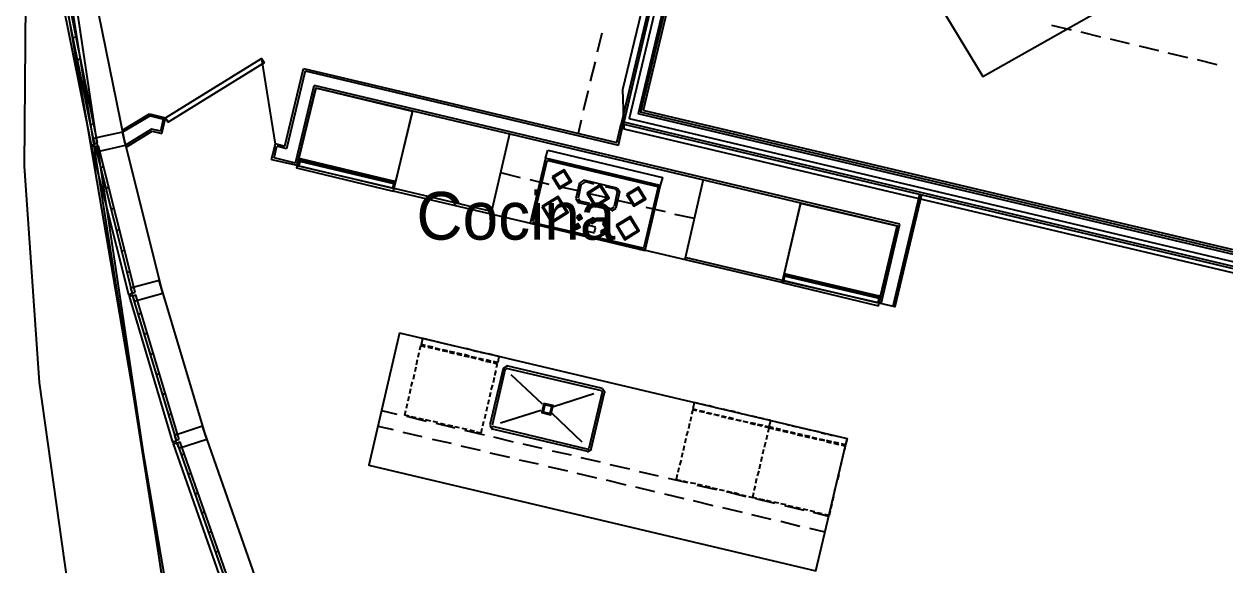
# Model space of a CAD drawing. Header units: feet. Extents: x -84 to 198, y -22 to 181.
# Drawn here: x 13.57 to 43.73, y 44.31 to 57.9 of the extents above; entities that cross this region are included whole.
import ezdxf
from ezdxf.enums import TextEntityAlignment as Align

# ---------------------------------------------------------------- set-up
doc = ezdxf.new("R2010")
doc.units = ezdxf.units.FT
for name, color, linetype in [('A-AREA-COMUN', 252, 'CONTINUOUS'), ('A-AREA-UNIDAD', 30, 'CONTINUOUS'), ('A-LINEA', 7, 'CONTINUOUS'), ('A-NOMBRE-ESPACIO', 2, 'CONTINUOUS')]:
    doc.layers.add(name, color=color, linetype=linetype)

msp = doc.modelspace()

# ---------------------------------------------------------------- linework, layer by layer
at = {"layer": 'A-AREA-COMUN'}
msp.add_lwpolyline([(17.44, 76.7644), (15.36, 73.44), (14.32, 70.3644), (13.92, 66.6844), (14.56, 66.56), (14.688, 63.7689), (14.848, 63.7689), (15.04, 67.68), (15.648, 70.6133), (16.64, 73.5289), (17.76, 75.6444), (32.512, 72.16), (32.72, 71.9644), (32.4, 70.4533), (32.128, 70.2044), (20.08, 73.0489), (18.16, 64.96), (30.208, 62.08), (30.368, 61.8489), (29.76, 59.3244), (29.44, 59.2), (29.44, 58.3644), (28.768, 55.52), (57.792, 48.64)], dxfattribs=at)
at = {"layer": 'A-AREA-UNIDAD'}
msp.add_lwpolyline([(52.992, 43.8044), (51.712, 45.8133), (51.712, 46.9689), (52.352, 49.6533), (28.64, 55.2533), (28.608, 56.2489), (29.248, 58.9333), (15.552, 62.1689), (14.688, 62.2044), (14.272, 66.3644), (13.872, 66.3644), (14.048, 63.6444), (13.648, 63.6089), (13.568, 54.3289), (13.952, 48.8889), (14.8, 42.8089)], dxfattribs=at)
at = {"layer": 'A-LINEA'}
for p, q in [((13.6226, 66.7667), (20.0557, 23.7249)), ((13.6226, 66.7667), (20.0557, 23.7249)), ((13.6702, 65.323), (20.2159, 23.7911)), ((13.8506, 63.0231), (20.524, 23.9185)), ((30.3467, 61.3644), (28.9867, 55.6444)), ((30.4, 61.3511), (29.0533, 55.6844)), ((30.4133, 61.2044), (29.12, 55.7244)), ((29.4667, 59.1778), (28.56, 55.3911)), ((29.5067, 59.1644), (28.6267, 55.4311)), ((15.2667, 54.8578), (14.5067, 58.6044)), ((16.08, 55.0178), (15.32, 58.7644)), ((14.8, 57.5378), (14.88, 57.6044)), ((28.08, 57.6711), (27.96, 57.1911)), ((39.3733, 57.8711), (39.8667, 57.7511)), ((40.1067, 57.6978), (40.6, 57.5778)), ((40.84, 57.5244), (41.32, 57.4044)), ((41.5733, 57.3511), (42.0533, 57.2311)), ((14.92, 56.9911), (14.9867, 57.0578)), ((19.8839, 54.8788), (19.5376, 57.0195)), ((42.2933, 57.1778), (42.7867, 57.0578)), ((43.0267, 57.0044), (43.52, 56.8844)), ((20.12, 54.8311), (20.5867, 56.7778)), ((20.6267, 56.7244), (20.16, 54.7644)), ((20.5867, 56.7778), (28.4533, 54.9244)), ((20.6267, 56.7244), (28.4933, 54.8578)), ((27.9067, 56.9511), (27.7867, 56.4578)), ((15.0267, 56.4444), (15.0933, 56.5111)), ((20.3867, 54.4044), (20.8533, 56.3511)), ((20.4267, 54.3511), (20.8933, 56.2978)), ((20.4267, 54.3511), (20.8933, 56.2978)), ((35.56, 52.8711), (20.8533, 56.3511)), ((20.8933, 56.2978), (35.5067, 52.8311)), ((27.7333, 56.2178), (27.6133, 55.7244)), ((15.1333, 55.8978), (15.2133, 55.9644)), ((16.04, 55.2311), (16.72, 55.6444)), ((16.7333, 55.5911), (16.04, 55.1778)), ((16.72, 55.6444), (17.12, 55.5378)), ((16.7333, 55.5911), (17.0667, 55.5111)), ((17, 55.2044), (17.0667, 55.5111)), ((17.0267, 55.1511), (17.12, 55.5378)), ((23.32, 55.7111), (22.84, 53.6978)), ((58.32, 48.7111), (28.9867, 55.6444)), ((58.3733, 48.7511), (29.0533, 55.6844)), ((58.44, 48.7911), (29.12, 55.7244)), ((15.24, 55.3378), (15.32, 55.4178)), ((16.7733, 55.2578), (16.12, 54.8578)), ((16.1333, 54.8044), (16.7867, 55.2044)), ((17, 55.2044), (16.7733, 55.2578)), ((16.7867, 55.2044), (17.0267, 55.1511)), ((27.56, 55.4844), (27.48, 55.1511)), ((28.4533, 54.9244), (28.56, 55.3911)), ((28.4933, 54.8578), (28.6133, 55.3778)), ((57.8933, 48.4444), (28.56, 55.3911)), ((57.9467, 48.4844), (28.6267, 55.4311)), ((17.0133, 51.2978), (16.08, 55.0178)), ((19.7867, 54.4978), (19.88, 54.8978)), ((19.88, 54.8978), (20.12, 54.8311)), ((25.76, 55.1378), (25.2933, 53.1244)), ((16.2, 51.0978), (15.2667, 54.8178)), ((15.36, 54.8044), (15.3733, 54.8178)), ((19.8533, 54.5378), (19.92, 54.8311)), ((20.16, 54.7644), (19.92, 54.8311)), ((15.4933, 54.2711), (15.56, 54.3378)), ((19.7867, 54.4978), (20.4267, 54.3511)), ((20.3867, 54.4044), (19.8533, 54.5378)), ((22.84, 53.9111), (20.5067, 54.4578)), ((22.84, 53.9111), (20.5067, 54.4578)), ((20.52, 54.4844), (22.84, 53.9378)), ((20.52, 54.4844), (22.84, 53.9378)), ((26.6667, 54.5244), (26.28, 52.8978)), ((26.6933, 54.4578), (26.3333, 52.9378)), ((26.6667, 54.5244), (29.5467, 53.8444)), ((26.7313, 54.4706), (26.7072, 54.4557)), ((26.72, 54.4711), (29.48, 53.8178)), ((25.5333, 54.1644), (26.0267, 54.0444)), ((26.2667, 53.9911), (26.7467, 53.8711)), ((30.6267, 53.9911), (30.16, 51.9778)), ((15.6267, 53.7511), (15.6933, 53.8044)), ((32.6, 51.4044), (22.84, 53.6978)), ((25.3067, 53.1911), (22.8667, 53.7644)), ((27, 53.8178), (27.48, 53.7111)), ((27.52, 53.9111), (27.4267, 53.5111)), ((27.56, 53.8844), (27.48, 53.5244)), ((27.6266, 53.9754), (27.5223, 53.9111)), ((27.6471, 53.9228), (27.5749, 53.8783)), ((28.4533, 53.7778), (27.6267, 53.9778)), ((27.88, 53.8711), (27.64, 53.9378)), ((28.4267, 53.7511), (28.1733, 53.8044)), ((28.52, 53.6844), (28.4267, 53.2711)), ((28.4784, 53.664), (28.4338, 53.7362)), ((28.531, 53.6712), (28.4666, 53.7754)), ((29.4933, 53.8044), (29.1333, 52.2844)), ((29.5467, 53.8444), (29.16, 52.2044)), ((29.4928, 53.7932), (29.4779, 53.8172)), ((27.429, 53.5111), (27.4934, 53.4068)), ((27.4816, 53.5183), (27.5262, 53.4461)), ((28.32, 53.2178), (27.4933, 53.4044)), ((27.7733, 53.3911), (27.52, 53.4444)), ((27.72, 53.6444), (28.2133, 53.5378)), ((28.4667, 53.6711), (28.3867, 53.3111)), ((28.4533, 53.4711), (28.9467, 53.3644)), ((33.0667, 53.4044), (32.6, 51.3911)), ((36.0533, 53.6178), (35.3867, 50.8044)), ((15.76, 53.2178), (15.8267, 53.2844)), ((28.3067, 53.2578), (28.0667, 53.3244)), ((28.3129, 53.2594), (28.3851, 53.304)), ((28.3334, 53.2068), (28.4377, 53.2712)), ((29.1867, 53.2978), (29.6667, 53.1911)), ((29.9067, 53.1244), (30.4, 53.0178)), ((26.28, 52.8978), (29.16, 52.2044)), ((26.3467, 52.9111), (29.1067, 52.2711)), ((26.3472, 52.9357), (26.3621, 52.9116)), ((27.4533, 52.8444), (27.4267, 52.7778)), ((27.4667, 52.8444), (27.4533, 52.7644)), ((27.4533, 52.8444), (27.4533, 52.8444)), ((27.4933, 53.0578), (27.48, 52.9911)), ((27.5067, 53.0578), (27.5067, 53.0578)), ((27.52, 53.0578), (27.5067, 52.9911)), ((27.68, 52.8311), (27.6533, 52.7244)), ((27.7046, 52.8439), (27.6805, 52.829)), ((27.7067, 52.8578), (27.9067, 52.8044)), ((27.8267, 52.9778), (27.8133, 52.9111)), ((27.8533, 52.9778), (27.84, 52.9111)), ((27.84, 52.9778), (27.84, 52.9778)), ((27.8933, 52.6711), (27.92, 52.7778)), ((27.9195, 52.7798), (27.9046, 52.8039)), ((28.1467, 52.9111), (28.1333, 52.8311)), ((28.16, 52.9111), (28.16, 52.9111)), ((28.1733, 52.8978), (28.16, 52.8311)), ((35.04, 50.8844), (35.5067, 52.8311)), ((35.0933, 50.8711), (35.56, 52.8711)), ((15.8933, 52.6844), (15.96, 52.7511)), ((27.6539, 52.7224), (27.6687, 52.6983)), ((27.6667, 52.6978), (27.8667, 52.6578)), ((27.8687, 52.645), (27.8928, 52.6598)), ((28.0933, 52.6844), (28.08, 52.6178)), ((28.1067, 52.6844), (28.1067, 52.6844)), ((28.12, 52.6844), (28.1067, 52.6178)), ((16.0133, 52.1644), (16.0933, 52.2311)), ((29.1221, 52.2583), (29.1461, 52.2732)), ((32.6133, 51.4578), (30.1733, 52.0311)), ((16.1467, 51.6311), (16.2267, 51.6978)), ((32.6933, 51.6044), (35.0267, 51.0578)), ((32.6933, 51.6044), (35.0267, 51.0578)), ((35.0267, 51.0178), (32.6933, 51.5778)), ((35.0267, 51.0178), (32.6933, 51.5778)), ((18.1067, 47.6311), (17.0133, 51.2978)), ((17.3067, 47.3911), (16.2133, 51.0578)), ((16.3333, 51.1511), (16.3467, 51.1778)), ((35.44, 50.7911), (35.04, 50.8844)), ((16.44, 50.5911), (16.5067, 50.6578)), ((16.5867, 50.0844), (16.6533, 50.1511)), ((23, 50.1378), (34.24, 47.4844)), ((23.84, 49.7778), (23.7067, 49.8044)), ((23.7067, 49.7778), (23.8267, 49.7511)), ((23.7467, 49.9644), (23.8667, 49.9378)), ((23.9333, 49.9244), (24.0533, 49.8844)), ((24.12, 49.8711), (24.24, 49.8444)), ((24.2933, 49.8311), (24.4133, 49.8044)), ((24.48, 49.7911), (24.6, 49.7644)), ((16.7467, 49.5778), (16.8133, 49.6444)), ((23.4267, 49.3378), (23.4533, 49.4711)), ((23.4667, 49.5244), (23.4933, 49.6444)), ((24.0133, 49.7244), (23.8933, 49.7511)), ((23.8933, 49.7378), (24.0133, 49.7111)), ((24.0667, 49.6978), (24.2, 49.6711)), ((24.2, 49.6844), (24.08, 49.7111)), ((24.3867, 49.6444), (24.2533, 49.6711)), ((24.2533, 49.6444), (24.3733, 49.6178)), ((24.56, 49.6044), (24.44, 49.6311)), ((24.44, 49.6044), (24.56, 49.5778)), ((24.6133, 49.5644), (24.7467, 49.5378)), ((24.7467, 49.5511), (24.6267, 49.5911)), ((24.6667, 49.7511), (24.7867, 49.7244)), ((24.9333, 49.5111), (24.8, 49.5378)), ((24.8, 49.5244), (24.92, 49.4978)), ((24.84, 49.6978), (24.96, 49.6711)), ((25.1067, 49.4711), (24.9867, 49.4978)), ((24.9867, 49.4844), (25.1067, 49.4444)), ((25.0267, 49.6578), (25.1467, 49.6311)), ((25.2133, 49.6178), (25.3333, 49.5911)), ((23.3867, 49.1644), (23.4133, 49.2844)), ((25.16, 49.4311), (25.2933, 49.4044)), ((25.2933, 49.4311), (25.1733, 49.4578)), ((25.6, 49.2444), (25.2667, 47.8311)), ((25.6533, 49.2311), (25.32, 47.8178)), ((25.4667, 49.3911), (25.36, 49.4178)), ((25.4133, 49.1911), (25.3867, 49.0711)), ((25.7066, 49.3088), (25.6023, 49.2444)), ((25.6913, 49.2439), (25.6672, 49.229)), ((28.08, 48.6844), (25.68, 49.2444)), ((28.0933, 48.7378), (25.6933, 49.3111)), ((16.8933, 49.0711), (16.96, 49.1378)), ((23.2933, 48.7911), (23.32, 48.9111)), ((23.3467, 48.9778), (23.3733, 49.0978)), ((25.3733, 49.0178), (25.3467, 48.8844)), ((26.5867, 48.3511), (25.8, 49.0844)), ((17.04, 48.5644), (17.12, 48.6311)), ((23.2533, 48.6178), (23.28, 48.7378)), ((25.28, 48.6444), (25.2533, 48.5244)), ((25.3333, 48.8311), (25.2933, 48.7111)), ((27.88, 48.6044), (26.8667, 48.2844)), ((27.76, 47.2444), (28.0933, 48.6578)), ((27.8133, 47.2178), (28.1467, 48.6444)), ((28.0928, 48.6465), (28.0779, 48.6706)), ((28.1577, 48.6312), (28.0933, 48.7354)), ((23.1733, 48.2444), (23.2, 48.3644)), ((23.2133, 48.4311), (23.24, 48.5511)), ((25.2, 48.2844), (25.1733, 48.1644)), ((25.24, 48.4578), (25.2133, 48.3378)), ((30.6933, 48.3244), (30.5733, 48.3511)), ((30.88, 48.2711), (30.76, 48.3111)), ((31.0533, 48.2311), (30.9333, 48.2578)), ((17.2, 48.0578), (17.2667, 48.1244)), ((22.5467, 48.1911), (22.9333, 48.0978)), ((23.1733, 48.0444), (23.6667, 47.9244)), ((23.4133, 48.0044), (23.2933, 48.0311)), ((23.6, 47.9644), (23.48, 47.9911)), ((25.16, 48.0978), (25.1333, 47.9778)), ((26.5467, 48.1911), (25.5333, 47.8711)), ((27.5867, 47.3911), (26.8267, 48.1111)), ((30.32, 48.0311), (30.2933, 47.9111)), ((30.36, 48.2311), (30.4667, 48.2044)), ((30.5333, 48.1911), (30.6533, 48.1644)), ((30.6533, 48.1378), (30.5333, 48.1644)), ((30.8267, 48.0978), (30.7067, 48.1244)), ((30.72, 48.1378), (30.84, 48.1111)), ((30.8933, 48.0978), (31.0267, 48.0711)), ((31.0133, 48.0578), (30.8933, 48.0844)), ((31.08, 48.0578), (31.2, 48.0311)), ((31.2, 48.0044), (31.08, 48.0311)), ((31.24, 48.1911), (31.12, 48.2178)), ((31.3867, 47.9644), (31.2533, 47.9911)), ((31.2667, 48.0178), (31.3867, 47.9911)), ((31.4267, 48.1511), (31.3067, 48.1778)), ((31.44, 47.9644), (31.5733, 47.9378)), ((31.6, 48.0978), (31.48, 48.1378)), ((31.7867, 48.0578), (31.6667, 48.0844)), ((31.9733, 48.0178), (31.8533, 48.0444)), ((32.1467, 47.9778), (32.0267, 48.0044)), ((22.4533, 47.7911), (22.84, 47.7111)), ((23.7867, 47.9244), (23.6533, 47.9511)), ((23.96, 47.8844), (23.84, 47.9111)), ((23.9067, 47.8711), (24.3867, 47.7511)), ((24.1467, 47.8311), (24.0267, 47.8578)), ((24.3333, 47.7911), (24.2133, 47.8178)), ((24.5067, 47.7511), (24.3867, 47.7778)), ((24.6933, 47.7111), (24.5733, 47.7378)), ((24.6267, 47.6978), (25.12, 47.5778)), ((24.88, 47.6578), (24.76, 47.6978)), ((25.0667, 47.7378), (25.04, 47.6178)), ((25.1067, 47.9111), (25.08, 47.7911)), ((25.269, 47.8177), (25.3334, 47.7134)), ((25.32, 47.7244), (27.72, 47.1644)), ((25.3333, 47.7911), (27.7333, 47.2178)), ((25.3339, 47.8024), (25.3487, 47.7783)), ((30.24, 47.6711), (30.2, 47.5511)), ((30.28, 47.8578), (30.2533, 47.7244)), ((31.56, 47.9244), (31.44, 47.9511)), ((31.6267, 47.9244), (31.7467, 47.8978)), ((31.7467, 47.8844), (31.6267, 47.9111)), ((31.9333, 47.8311), (31.8, 47.8578)), ((31.8133, 47.8844), (31.9333, 47.8578)), ((31.9867, 47.8444), (32.12, 47.8178)), ((32.1067, 47.7911), (31.9867, 47.8178)), ((32.44, 47.7111), (32.56, 47.6844)), ((32.5733, 47.7111), (32.4533, 47.7378)), ((32.4933, 47.8978), (32.6133, 47.8711)), ((32.76, 47.6578), (32.6267, 47.6844)), ((32.6267, 47.6711), (32.7467, 47.6444)), ((32.6667, 47.8578), (32.7867, 47.8178)), ((32.8533, 47.8044), (32.9733, 47.7778)), ((33.04, 47.7644), (33.16, 47.7378)), ((33.2133, 47.7244), (33.3333, 47.6978)), ((33.4, 47.6844), (33.52, 47.6578)), ((18.5867, 43.7378), (17.32, 47.3511)), ((17.3467, 47.5511), (17.4133, 47.6178)), ((19.3733, 44.0178), (18.1067, 47.6311)), ((23.08, 47.6444), (23.56, 47.5378)), ((23.8133, 47.4711), (24.2933, 47.3644)), ((25.04, 47.6178), (24.9333, 47.6444)), ((25.36, 47.5244), (25.8533, 47.4044)), ((26.0933, 47.3511), (26.5733, 47.2444)), ((30.1867, 47.4844), (30.16, 47.3644)), ((32.16, 47.2711), (32.2, 47.4044)), ((32.16, 47.2711), (32.2, 47.4044)), ((32.2133, 47.4578), (32.24, 47.5778)), ((32.2133, 47.4578), (32.24, 47.5778)), ((32.9333, 47.6178), (32.8133, 47.6444)), ((32.8133, 47.6311), (32.9333, 47.6044)), ((32.9867, 47.5778), (33.12, 47.5511)), ((33.12, 47.5778), (33, 47.6044)), ((33.3067, 47.5378), (33.1733, 47.5644)), ((33.1733, 47.5378), (33.2933, 47.5111)), ((33.48, 47.4844), (33.36, 47.5111)), ((33.36, 47.4978), (33.48, 47.4711)), ((33.5333, 47.4578), (33.6667, 47.4311)), ((33.6667, 47.4444), (33.5467, 47.4711)), ((33.5867, 47.6311), (33.7067, 47.6044)), ((33.8533, 47.4044), (33.72, 47.4311)), ((33.72, 47.4044), (33.84, 47.3778)), ((33.76, 47.5911), (33.88, 47.5644)), ((34.0267, 47.3644), (33.9067, 47.3911)), ((33.9067, 47.3644), (34.0267, 47.3378)), ((33.9467, 47.5511), (34.0667, 47.5244)), ((34.2, 47.3244), (34.0933, 47.3511)), ((17.52, 47.0578), (17.5867, 47.1111)), ((24.5333, 47.2978), (25.0267, 47.1911)), ((25.2667, 47.1244), (25.76, 47.0178)), ((26.8267, 47.1778), (27.3067, 47.0711)), ((27.72, 47.1534), (27.8243, 47.2178)), ((27.7354, 47.2183), (27.7595, 47.2332)), ((30.1067, 47.1244), (30.08, 47.0044)), ((30.1467, 47.2978), (30.12, 47.1778)), ((32.12, 47.0978), (32.1467, 47.2178)), ((32.12, 47.0978), (32.1467, 47.2178)), ((34.1467, 47.1244), (34.12, 47.0044)), ((26, 46.9511), (26.48, 46.8444)), ((26.7333, 46.7778), (27.2133, 46.6711)), ((27.5467, 47.0044), (28.04, 46.8978)), ((28.28, 46.8311), (28.7733, 46.7244)), ((30.0133, 46.7511), (29.9867, 46.6311)), ((30.0667, 46.9378), (30.0267, 46.8178)), ((32.04, 46.7244), (32.0667, 46.8444)), ((32.04, 46.7244), (32.0667, 46.8444)), ((32.08, 46.9111), (32.1067, 47.0311)), ((32.08, 46.9111), (32.1067, 47.0311)), ((34.0667, 46.7644), (34.04, 46.6444)), ((34.1067, 46.9511), (34.08, 46.8178)), ((17.6933, 46.5644), (17.76, 46.6311)), ((27.4533, 46.6178), (27.9467, 46.4978)), ((28.1867, 46.4444), (28.68, 46.3244)), ((29.0133, 46.6578), (29.4933, 46.5511)), ((29.7467, 46.4844), (30.2267, 46.3778)), ((29.9733, 46.5778), (29.9467, 46.4578)), ((29.9467, 46.4578), (30.0533, 46.4311)), ((31.9467, 46.3644), (31.9733, 46.4844)), ((31.9467, 46.3644), (31.9733, 46.4844)), ((31.9867, 46.5511), (32.0267, 46.6711)), ((31.9867, 46.5511), (32.0267, 46.6711)), ((34.0267, 46.5778), (34, 46.4578)), ((28.92, 46.2711), (29.4, 46.1511)), ((30.12, 46.4178), (30.24, 46.3911)), ((30.2933, 46.3778), (30.4267, 46.3511)), ((30.4667, 46.3111), (30.96, 46.2044)), ((30.48, 46.3378), (30.6, 46.3111)), ((30.6667, 46.2978), (30.7867, 46.2711)), ((30.84, 46.2444), (30.9733, 46.2178)), ((31.0267, 46.2044), (31.1467, 46.1778)), ((31.2, 46.1511), (31.6933, 46.0311)), ((31.2133, 46.1644), (31.3333, 46.1378)), ((31.9067, 46.1778), (31.9333, 46.2978)), ((31.9067, 46.1778), (31.9333, 46.2978)), ((33.9333, 46.2178), (33.9067, 46.0978)), ((33.9733, 46.3911), (33.9467, 46.2711)), ((17.8667, 46.0711), (17.9333, 46.1378)), ((29.6533, 46.0978), (30.1333, 45.9778)), ((30.3733, 45.9244), (30.8667, 45.8044)), ((31.4, 46.1244), (31.52, 46.0978)), ((31.5733, 46.0711), (31.6933, 46.0444)), ((31.9333, 45.9778), (32.4133, 45.8578)), ((32.16, 45.9378), (32.0267, 45.9644)), ((32.3333, 45.8978), (32.2133, 45.9244)), ((32.52, 45.8578), (32.4, 45.8844)), ((32.7067, 45.8178), (32.5733, 45.8444)), ((33.8533, 45.8444), (33.8267, 45.7244)), ((33.8933, 46.0311), (33.8667, 45.9111)), ((18.0267, 45.5911), (18.0933, 45.6444)), ((31.1067, 45.7511), (31.6, 45.6311)), ((31.84, 45.5778), (32.32, 45.4578)), ((32.6667, 45.8044), (33.1467, 45.6844)), ((32.88, 45.7644), (32.76, 45.7911)), ((33.0667, 45.7244), (32.9467, 45.7511)), ((33.2533, 45.6844), (33.1333, 45.7111)), ((33.4267, 45.6444), (33.3067, 45.6711)), ((33.3867, 45.6311), (33.7733, 45.5378)), ((33.6133, 45.5911), (33.4933, 45.6178)), ((33.7867, 45.5511), (33.68, 45.5778)), ((33.8133, 45.6711), (33.7867, 45.5511)), ((32.5733, 45.4044), (33.0533, 45.2844)), ((18.2, 45.0978), (18.2667, 45.1644)), ((33.2933, 45.2311), (33.68, 45.1378)), ((18.3733, 44.6044), (18.44, 44.6711))]:
    msp.add_line(p, q, dxfattribs=at)
for points in [[(35.4808, 60.1669), (37.6436, 56.5825), (41.2955, 58.6479)], [(15.4133, 54.9111), (14.6667, 58.6178), (14.5867, 58.5911), (15.3333, 54.8844), (15.4133, 54.9111)], [(17.12, 55.5378), (19.5333, 57.0311), (19.6, 56.9244), (17.1867, 55.4311), (17.12, 55.5378)], [(20.4667, 54.5244), (22.9067, 53.9378), (23.32, 55.6978), (20.8933, 56.2844), (20.4667, 54.5244)], [(15.3067, 55.0178), (15.3467, 54.8711), (15.2533, 54.8578), (15.2667, 54.8178), (15.3467, 54.8311), (15.3867, 54.6844), (16.12, 54.8578), (16.04, 55.1778), (15.3067, 55.0178)], [(16.36, 51.1644), (15.44, 54.8311), (15.36, 54.8044), (16.28, 51.1378), (16.36, 51.1644)], [(26.72, 54.7244), (29.6, 54.0444), (29.5467, 53.8444), (26.6667, 54.5244), (26.72, 54.7244)], [(22.84, 53.6978), (22.8667, 53.7644), (20.4267, 54.3378), (20.4133, 54.2844), (22.84, 53.6978)], [(22.84, 53.6978), (22.8667, 53.7644), (20.4267, 54.3378), (20.4133, 54.2844), (22.84, 53.6978)], [(20.44, 54.3378), (20.4667, 54.4178), (20.48, 54.4311), (20.4933, 54.4444), (20.5067, 54.4578), (20.4933, 54.4711), (20.52, 54.4844), (20.5067, 54.4978), (20.5067, 54.5111), (22.8667, 53.9511), (22.8533, 53.9511), (22.84, 53.9378), (22.8533, 53.9111), (22.84, 53.9111), (22.8533, 53.8844), (22.8533, 53.8711), (22.8533, 53.8444), (22.84, 53.7644), (20.44, 54.3378)], [(20.44, 54.3378), (20.4667, 54.4178), (20.48, 54.4311), (20.4933, 54.4444), (20.5067, 54.4578), (20.4933, 54.4711), (20.52, 54.4844), (20.5067, 54.4978), (20.5067, 54.5111), (22.8667, 53.9511), (22.8533, 53.9511), (22.84, 53.9378), (22.8533, 53.9111), (22.84, 53.9111), (22.8533, 53.8844), (22.8533, 53.8711), (22.8533, 53.8444), (22.84, 53.7644), (20.44, 54.3378)], [(22.8267, 53.7778), (22.8533, 53.8844), (20.4933, 54.4444), (20.4667, 54.3378), (22.8267, 53.7778)], [(22.8267, 53.7778), (22.8533, 53.8844), (20.4933, 54.4444), (20.4667, 54.3378), (22.8267, 53.7778)], [(26.8333, 54.0546), (27.0165, 53.7577), (27.3134, 53.941), (27.1301, 54.2378), (26.8333, 54.0546)], [(26.8722, 54.0454), (27.0258, 53.7967), (27.2744, 53.9502), (27.1209, 54.1989), (26.8722, 54.0454)], [(27.701, 53.6504), (27.914, 53.3055), (28.259, 53.5184), (28.046, 53.8634), (27.701, 53.6504)], [(27.74, 53.6412), (27.9232, 53.3444), (28.22, 53.5277), (28.0368, 53.8245), (27.74, 53.6412)], [(28.7, 53.6146), (28.8832, 53.3177), (29.18, 53.501), (28.9968, 53.7978), (28.7, 53.6146)], [(28.7389, 53.6054), (28.8924, 53.3567), (29.1411, 53.5102), (28.9876, 53.7589), (28.7389, 53.6054)], [(26.5691, 53.3161), (26.8217, 52.9069), (27.2309, 53.1595), (26.9783, 53.5686), (26.5691, 53.3161)], [(26.6081, 53.3068), (26.8309, 52.9458), (27.1919, 53.1687), (26.9691, 53.5297), (26.6081, 53.3068)], [(32.6533, 51.6311), (35.08, 51.0578), (35.4933, 52.8178), (33.0667, 53.3911), (32.6533, 51.6311)], [(36.1067, 53.6044), (35.44, 50.7911), (36.1067, 53.6044)], [(27.442, 53.0547), (27.4965, 52.9664), (27.5847, 53.0209), (27.5302, 53.1091), (27.442, 53.0547)], [(27.4679, 53.0485), (27.5026, 52.9924), (27.5587, 53.027), (27.5241, 53.0832), (27.4679, 53.0485)], [(27.3886, 52.828), (27.4431, 52.7397), (27.5314, 52.7942), (27.4769, 52.8825), (27.3886, 52.828)], [(27.4146, 52.8219), (27.4493, 52.7657), (27.5054, 52.8004), (27.4707, 52.8565), (27.4146, 52.8219)], [(27.7753, 52.9747), (27.8298, 52.8864), (27.918, 52.9409), (27.8635, 53.0291), (27.7753, 52.9747)], [(27.8013, 52.9685), (27.8359, 52.9124), (27.8921, 52.947), (27.8574, 53.0032), (27.8013, 52.9685)], [(28.0953, 52.8947), (28.1498, 52.8064), (28.238, 52.8609), (28.1835, 52.9491), (28.0953, 52.8947)], [(28.1213, 52.8885), (28.1559, 52.8324), (28.2121, 52.867), (28.1774, 52.9232), (28.1213, 52.8885)], [(28.4347, 52.8402), (28.6576, 52.4792), (29.0186, 52.702), (28.7957, 53.0631), (28.4347, 52.8402)], [(28.4737, 52.831), (28.6668, 52.5181), (28.9797, 52.7113), (28.7865, 53.0241), (28.4737, 52.831)], [(28.042, 52.6813), (28.0965, 52.5931), (28.1847, 52.6476), (28.1302, 52.7358), (28.042, 52.6813)], [(28.0679, 52.6752), (28.1026, 52.619), (28.1587, 52.6537), (28.1241, 52.7099), (28.0679, 52.6752)], [(32.6267, 51.4578), (32.6533, 51.5378), (32.6667, 51.5511), (32.6667, 51.5644), (32.6933, 51.5778), (32.68, 51.5911), (32.6933, 51.6044), (32.6933, 51.6178), (35.04, 51.0711), (35.0267, 51.0578), (35.04, 51.0311), (35.0267, 51.0178), (35.04, 51.0044), (35.0267, 50.9911), (35.04, 50.9644), (35.0267, 50.8844), (32.6267, 51.4578)], [(32.6267, 51.4578), (32.6533, 51.5378), (32.6667, 51.5511), (32.6667, 51.5644), (32.6933, 51.5778), (32.68, 51.5911), (32.6933, 51.6044), (32.6933, 51.6178), (35.04, 51.0711), (35.0267, 51.0578), (35.04, 51.0311), (35.0267, 51.0178), (35.04, 51.0044), (35.0267, 50.9911), (35.04, 50.9644), (35.0267, 50.8844), (32.6267, 51.4578)], [(16.24, 51.2578), (16.28, 51.1244), (16.2, 51.0978), (16.2133, 51.0578), (16.2933, 51.0844), (16.3333, 50.9378), (17.0533, 51.1378), (16.96, 51.4578), (16.24, 51.2578)], [(35.0267, 50.8178), (35.04, 50.8844), (32.6133, 51.4578), (32.6, 51.4044), (35.0267, 50.8178)], [(35.0267, 50.8178), (35.04, 50.8844), (32.6133, 51.4578), (32.6, 51.4044), (35.0267, 50.8178)], [(35.0133, 50.8978), (35.04, 51.0044), (32.6667, 51.5644), (32.64, 51.4444), (35.0133, 50.8978)], [(35.0133, 50.8978), (35.04, 51.0044), (32.6667, 51.5644), (32.64, 51.4444), (35.0133, 50.8978)], [(17.4667, 47.4578), (16.3733, 51.0844), (16.2933, 51.0578), (17.3867, 47.4444), (17.4667, 47.4578)], [(23, 50.1378), (22.2267, 46.8178), (33.4533, 44.1644), (34.24, 47.4844)], [(23.5067, 49.7111), (23.5333, 49.8178), (23.64, 49.7911)], [(23.6533, 49.8178), (23.5467, 49.8444), (23.5867, 50.0044), (23.6933, 49.9778)], [(25.3867, 49.5778), (25.4933, 49.5511), (25.4667, 49.3911)], [(25.3467, 49.3911), (25.4533, 49.3644), (25.4267, 49.2578)], [(26.6258, 48.3663), (26.5715, 48.1369), (26.8009, 48.0826), (26.8551, 48.312), (26.6258, 48.3663)], [(26.6468, 48.3322), (26.6056, 48.1579), (26.7799, 48.1167), (26.8211, 48.291), (26.6468, 48.3322)], [(30.5067, 48.3644), (30.4, 48.3911), (30.36, 48.2311)], [(23.24, 48.0444), (23.1333, 48.0711), (23.16, 48.1911)], [(30.4667, 48.1778), (30.36, 48.2044), (30.3333, 48.0978)], [(32.1733, 47.8044), (32.28, 47.7778), (32.32, 47.9378), (32.2133, 47.9644)], [(17.3467, 47.5644), (17.3867, 47.4178), (17.3067, 47.3911), (17.32, 47.3511), (17.4, 47.3778), (17.4533, 47.2444), (18.16, 47.4711), (18.0533, 47.7911), (17.3467, 47.5644)], [(32.2533, 47.6444), (32.28, 47.7511), (32.1733, 47.7778)], [(32.2533, 47.6444), (32.28, 47.7511), (32.3867, 47.7244)], [(32.3867, 47.7511), (32.28, 47.7778), (32.32, 47.9378), (32.4267, 47.9111)], [(18.7467, 43.8178), (17.4933, 47.3911), (17.4133, 47.3644), (18.6667, 43.7911), (18.7467, 43.8178)], [(34.1333, 47.5111), (34.24, 47.4844), (34.2, 47.3244)], [(34.0933, 47.3244), (34.1867, 47.2978), (34.1733, 47.1911)], [(31.76, 46.0311), (31.8667, 46.0044), (31.8933, 46.1244)], [(31.9733, 45.9778), (31.8667, 46.0044), (31.8933, 46.1244)]]:
    msp.add_lwpolyline(points, dxfattribs=at)

# ---------------------------------------------------------------- texts
at = {"layer": 'A-NOMBRE-ESPACIO'}
msp.add_text('Cocina', height=1.2, dxfattribs=at).set_placement((25.92, 52.48), align=Align.CENTER)

doc.saveas('drawing.dxf')
